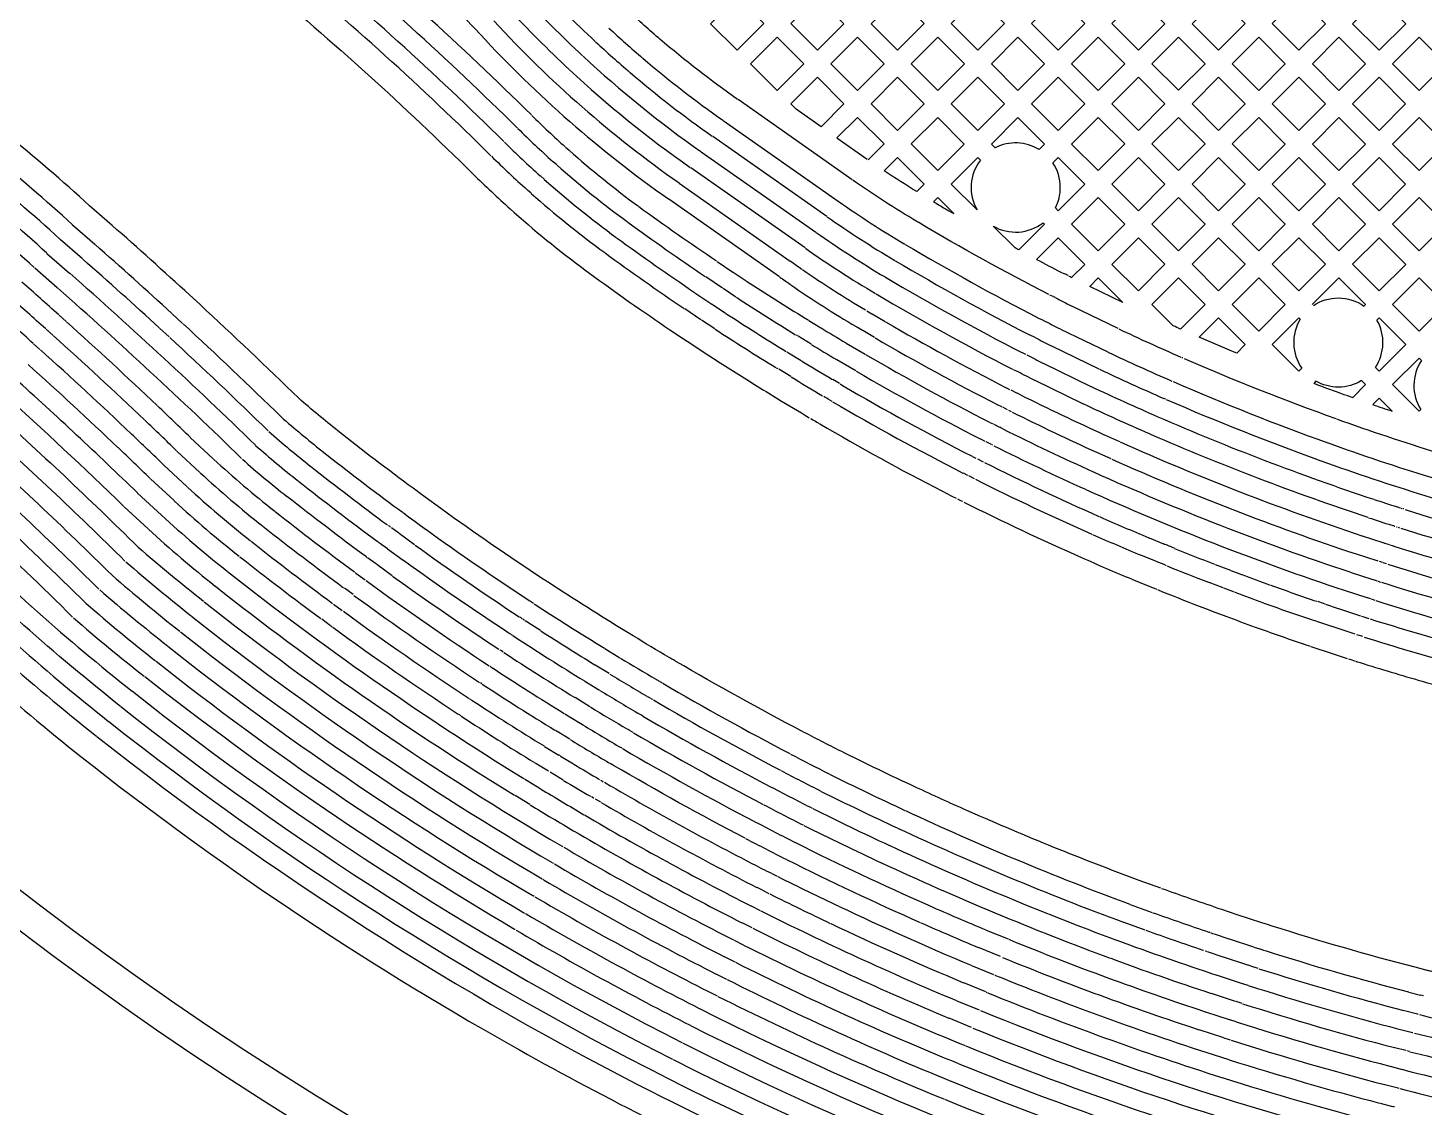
# Model space of a CAD drawing. Extents: x 1548 to 1929, y -174 to 95.
# Drawn here: x 1610.2 to 1615.77, y 40.32 to 44.62 of the extents above; entities that cross this region are included whole.
import ezdxf

# ---------------------------------------------------------------- set-up
doc = ezdxf.new("R2010")
doc.units = 0
doc.layers.add('gbr-dxf_layer0', color=7, linetype='Continuous')
doc.layers.add('gbr-outline-dxf_layer1', color=2, linetype='Continuous')

msp = doc.modelspace()

# ---------------------------------------------------------------- linework, layer by layer
at = {"layer": 'gbr-dxf_layer0'}
for p, q in [((1613.4886, 44.017), (1613.0334, 44.3365)), ((1612.9748, 44.2531), (1613.4317, 43.9326)), ((1613.3866, 43.8711), (1612.9333, 44.1891)), ((1613.4276, 44.184), (1613.5485, 44.0991)), ((1612.3459, 44.1475), (1612.3605, 44.1346)), ((1612.8871, 44.1283), (1613.3427, 43.8087)), ((1612.3111, 44.0765), (1612.2966, 44.0894)), ((1613.3003, 43.7454), (1612.8447, 44.065)), ((1612.2458, 44.0324), (1612.2604, 44.0195)), ((1612.7995, 44.0036), (1613.2414, 43.6934)), ((1613.9859, 43.897), (1613.8829, 44)), ((1612.2086, 43.9636), (1612.194, 43.9765)), ((1613.199, 43.6301), (1612.7571, 43.9403)), ((1610.3821, 43.8378), (1610.4707, 43.7601)), ((1610.4218, 43.7017), (1610.3331, 43.7794)), ((1610.2802, 43.724), (1610.3699, 43.6456)), ((1610.321, 43.5872), (1610.2313, 43.6656)), ((1612.9498, 43.692), (1613.0132, 43.6493)), ((1612.9719, 43.5852), (1612.9049, 43.6304)), ((1613.0143, 43.6486), (1613.0661, 43.6141)), ((1612.8619, 43.5672), (1612.9295, 43.5218)), ((1613.0252, 43.5498), (1612.9735, 43.5842)), ((1614.2886, 43.552), (1614.2755, 43.5578)), ((1614.5667, 43.5281), (1614.4343, 43.5923)), ((1612.8856, 43.4594), (1612.8217, 43.5024)), ((1612.9306, 43.521), (1612.9838, 43.4858)), ((1614.5481, 43.4242), (1614.3636, 43.5137)), ((1610.3289, 43.4776), (1610.3566, 43.4526)), ((1610.7793, 43.4831), (1610.8207, 43.445)), ((1612.9405, 43.4231), (1612.8872, 43.4583)), ((1613.3157, 43.4569), (1613.363, 43.4275)), ((1613.5464, 43.4953), (1613.5663, 43.4837)), ((1613.5679, 43.4828), (1613.619, 43.4526)), ((1610.3043, 43.3971), (1610.2766, 43.4222)), ((1610.767, 43.3909), (1610.7289, 43.4259)), ((1613.3241, 43.362), (1613.2731, 43.3937)), ((1613.5293, 43.4171), (1613.5094, 43.4287)), ((1613.5777, 43.3884), (1613.5305, 43.4164)), ((1614.2167, 43.3888), (1614.1972, 43.3977)), ((1614.3176, 43.4226), (1614.5062, 43.3311)), ((1610.227, 43.3638), (1610.2521, 43.3412)), ((1613.4648, 43.3664), (1613.5401, 43.3218)), ((1614.4715, 43.2632), (1614.283, 43.3547)), ((1613.5027, 43.2554), (1613.4273, 43.3001)), ((1614.1649, 43.3284), (1614.1792, 43.3221)), ((1614.2497, 43.2861), (1614.439, 43.1941)), ((1613.2431, 43.2328), (1613.1962, 43.2619)), ((1613.4398, 43.2039), (1613.4494, 43.1981)), ((1614.1035, 43.1877), (1614.1146, 43.1821)), ((1614.1196, 43.1798), (1614.1432, 43.1683)), ((1614.4071, 43.1249), (1614.2178, 43.2169)), ((1613.4085, 43.1338), (1613.399, 43.1395)), ((1614.1075, 43.101), (1614.0879, 43.1105)), ((1614.0369, 43.0504), (1614.0496, 43.0441)), ((1614.0527, 43.0428), (1614.0752, 43.0318)), ((1614.4933, 43.0009), (1614.5535, 42.9737)), ((1610.8513, 42.9906), (1610.9428, 42.9053)), ((1614.0181, 42.9747), (1614.0003, 42.9835)), ((1614.0431, 42.9626), (1614.0217, 42.9731)), ((1610.8896, 42.8507), (1610.7981, 42.936)), ((1613.9669, 42.915), (1613.9811, 42.9078)), ((1613.987, 42.9049), (1614.0101, 42.8937)), ((1614.5197, 42.9054), (1614.4634, 42.9308)), ((1610.7461, 42.8798), (1610.8393, 42.7934)), ((1613.9491, 42.8386), (1613.931, 42.8478)), ((1613.975, 42.8261), (1613.9523, 42.8371)), ((1610.7863, 42.7386), (1610.693, 42.8251)), ((1610.6411, 42.769), (1610.7359, 42.6814)), ((1610.683, 42.6266), (1610.5882, 42.7141)), ((1611.7003, 42.6898), (1611.7262, 42.6708)), ((1611.7275, 42.6699), (1611.7886, 42.6252)), ((1615.6601, 42.7135), (1615.6708, 42.7102)), ((1615.6746, 42.7088), (1615.6779, 42.7077)), ((1611.6824, 42.6084), (1611.6529, 42.63)), ((1611.7449, 42.5627), (1611.6838, 42.6075)), ((1615.6456, 42.6382), (1615.6391, 42.6402)), ((1611.6048, 42.5704), (1611.6362, 42.5475)), ((1614.6713, 42.5901), (1614.7281, 42.5668)), ((1615.6105, 42.5693), (1615.627, 42.564)), ((1615.6297, 42.563), (1615.6404, 42.5595)), ((1611.5925, 42.485), (1611.5575, 42.5106)), ((1611.6374, 42.5466), (1611.6991, 42.5018)), ((1614.6977, 42.4969), (1614.641, 42.5201)), ((1615.601, 42.4923), (1615.5886, 42.4963)), ((1611.6557, 42.4392), (1611.5939, 42.484)), ((1614.9345, 42.4843), (1614.9952, 42.4612)), ((1614.9964, 42.4607), (1615.0391, 42.4448)), ((1615.4722, 42.4539), (1615.5622, 42.4244)), ((1615.6173, 42.4869), (1615.6034, 42.4915)), ((1611.4996, 42.3641), (1611.4649, 42.3895)), ((1614.6021, 42.4261), (1614.6608, 42.402)), ((1614.9666, 42.3906), (1614.9098, 42.4122)), ((1615.0109, 42.374), (1614.9682, 42.3899)), ((1615.5635, 42.424), (1615.5801, 42.4187)), ((1615.5825, 42.4178), (1615.5935, 42.4143)), ((1615.5399, 42.3516), (1615.4499, 42.3811)), ((1615.554, 42.347), (1615.5416, 42.351)), ((1615.5716, 42.3413), (1615.5566, 42.3461)), ((1611.422, 42.3262), (1611.4566, 42.3008)), ((1612.2214, 42.3278), (1612.2251, 42.3252)), ((1612.2255, 42.325), (1612.2866, 42.2855)), ((1615.3732, 42.3261), (1615.4246, 42.3091)), ((1615.4259, 42.3086), (1615.5139, 42.2797)), ((1615.5171, 42.2787), (1615.523, 42.2767)), ((1615.5237, 42.2764), (1615.5331, 42.2734)), ((1611.41, 42.2404), (1611.3755, 42.2659)), ((1612.1832, 42.2616), (1612.1758, 42.2667)), ((1612.2466, 42.2206), (1612.1855, 42.2601)), ((1615.3991, 42.2373), (1615.3478, 42.2543)), ((1615.4926, 42.2065), (1615.4007, 42.2367)), ((1615.5343, 42.273), (1615.5462, 42.2692)), ((1612.1352, 42.202), (1612.1399, 42.1987)), ((1615.5081, 42.2014), (1615.4986, 42.2045)), ((1615.5228, 42.1967), (1615.5098, 42.2008)), ((1612.0977, 42.1352), (1612.0893, 42.1411)), ((1612.503, 42.1495), (1612.5629, 42.1127)), ((1612.5206, 42.0492), (1612.4644, 42.0837)), ((1612.0125, 42.0088), (1612.0074, 42.0122)), ((1612.4229, 42.0194), (1612.482, 41.9832)), ((1611.9638, 41.9494), (1611.9726, 41.9437)), ((1612.4435, 41.9174), (1612.3844, 41.9537)), ((1611.9297, 41.8807), (1611.9209, 41.8864)), ((1612.3429, 41.8894), (1612.4038, 41.8521)), ((1612.3627, 41.7879), (1612.3055, 41.823)), ((1612.2629, 41.7596), (1612.3198, 41.7248)), ((1612.3258, 41.721), (1612.378, 41.6893)), ((1612.2786, 41.6607), (1612.2255, 41.6932)), ((1612.1829, 41.6296), (1612.2451, 41.5915)), ((1612.3371, 41.625), (1612.2849, 41.6567)), ((1612.4858, 41.6253), (1612.4894, 41.623)), ((1612.4895, 41.623), (1612.4967, 41.6187)), ((1612.501, 41.6165), (1612.5266, 41.6015)), ((1612.2039, 41.5273), (1612.1454, 41.5631)), ((1612.4868, 41.5366), (1612.4649, 41.5493)), ((1612.2983, 41.2931), (1612.2954, 41.295)), ((1612.2551, 41.23), (1612.2596, 41.2273)), ((1613.1454, 41.2641), (1613.1661, 41.2536)), ((1613.1674, 41.2529), (1613.1894, 41.2419)), ((1612.2213, 41.1614), (1612.2169, 41.1641)), ((1613.1303, 41.1863), (1613.1097, 41.1968)), ((1613.1578, 41.1725), (1613.1319, 41.1855)), ((1613.0856, 41.1234), (1613.1214, 41.1055)), ((1614.5956, 41.13), (1614.6837, 41.098)), ((1613.0897, 41.0361), (1613.0501, 41.0559)), ((1614.6549, 41.0274), (1614.5711, 41.0578)), ((1614.0222, 41.0277), (1614.1091, 40.9919)), ((1614.9164, 41.0168), (1614.9279, 41.013)), ((1614.9304, 41.012), (1614.9886, 40.9925)), ((1613.0181, 40.9867), (1613.0543, 40.9686)), ((1614.0786, 40.9221), (1613.9917, 40.9578)), ((1614.9012, 40.9415), (1614.8938, 40.944)), ((1614.9659, 40.9198), (1614.9037, 40.9406)), ((1614.9899, 40.9921), (1615.087, 40.9604)), ((1615.0883, 40.96), (1615.1105, 40.9528)), ((1615.1117, 40.9524), (1615.131, 40.9463)), ((1613.0216, 40.8997), (1612.9815, 40.9198)), ((1613.9636, 40.8869), (1614.0512, 40.8507)), ((1615.0647, 40.8875), (1614.9676, 40.9193)), ((1615.0885, 40.8798), (1615.0663, 40.887)), ((1612.9471, 40.8519), (1612.9877, 40.8316)), ((1614.9422, 40.8474), (1615.0412, 40.8149)), ((1615.1055, 40.8745), (1615.0902, 40.8793)), ((1612.9512, 40.7647), (1612.9144, 40.783)), ((1614.0204, 40.781), (1613.933, 40.8171)), ((1615.0149, 40.7433), (1614.9199, 40.7745)), ((1615.0436, 40.814), (1615.0639, 40.8075)), ((1615.7054, 40.7805), (1615.7529, 40.7685)), ((1613.9048, 40.746), (1613.9946, 40.709)), ((1615.042, 40.7345), (1615.0176, 40.7424)), ((1613.9641, 40.6391), (1613.8744, 40.6761)), ((1614.8958, 40.7018), (1614.9939, 40.6698)), ((1614.9953, 40.6693), (1615.0162, 40.6625)), ((1615.7357, 40.6942), (1615.6881, 40.7063)), ((1614.9687, 40.5979), (1614.8707, 40.6299)), ((1614.9951, 40.5892), (1614.9702, 40.5974)), ((1615.6938, 40.5476), (1615.6504, 40.5585)), ((1615.6311, 40.4847), (1615.6791, 40.4724)), ((1615.6587, 40.399), (1615.6107, 40.4113)), ((1615.5915, 40.3376), (1615.6411, 40.3249))]:
    msp.add_line(p, q, dxfattribs=at)
at = {"layer": 'gbr-dxf_layer0', "linetype": 'Continuous'}
for points in [[(1666.3983, 42.2801), (1636.3529, 42.2801, 0.196007), (1634.4629, 41.5094, -0.196002), (1624.0481, 37.2636), (1618.5478, 37.2636, -0.196002), (1608.133, 41.5094, 0.196006), (1606.243, 42.2801), (1585.1264, 42.2801, -0.414217), (1584.3299, 43.0766), (1584.3299, 45.0951, -0.014221), (1584.3296, 45.105)], [(1610.9018, 44.992), (1610.964, 44.9422), (1611.0153, 44.9011), (1611.04, 44.8812), (1611.0667, 44.8594), (1611.0915, 44.8391), (1611.1243, 44.8122, -0.022388), (1611.9772, 44.0405, 0.012436), (1612.1256, 43.9011), (1612.1421, 43.8863, 0.023605), (1612.4431, 43.6438, 0.009181), (1612.7621, 43.4195), (1612.8157, 43.3837), (1612.8304, 43.3738), (1612.865, 43.3509), (1612.8861, 43.3369), (1612.9625, 43.2874, 0.004699), (1613.1314, 43.1817, 0.007408), (1613.1385, 43.1774)], [(1613.0319, 44.3376, -0.023338), (1612.722, 44.5776, -0.040395), (1612.7159, 44.583, -0.01028), (1612.5871, 44.6977)], [(1614.7179, 41.1939), (1614.631, 41.2254, -0.015118), (1613.9571, 41.4989, -0.018686), (1613.9451, 41.5042, -0.004627), (1613.7428, 41.596, -0.007127), (1613.4436, 41.74, -0.003315), (1613.2871, 41.8205, -0.012212), (1612.786, 42.0982, 0.008415), (1612.7733, 42.1055, 0.005685), (1612.7588, 42.1137, -0.003568), (1612.6158, 42.1995), (1612.5564, 42.2361, -0.005379), (1612.343, 42.3702), (1612.2828, 42.4093), (1612.2765, 42.4136, 0.013329), (1612.2566, 42.4263, -0.010534), (1611.8497, 42.7068), (1611.7875, 42.7522), (1611.7611, 42.7715, 0.023707), (1611.7387, 42.7878, -0.008029), (1611.4395, 43.0164, -0.013506), (1611.2831, 43.1467, 0.006801), (1610.8899, 43.5196), (1610.848, 43.5582, 0.00521), (1610.5394, 43.8355), (1610.4502, 43.9135, 0.035925), (1609.7603, 44.4619, 0.021764)], [(1613.8829, 44), (1613.9888, 44.1059), (1613.9992, 44.0955, 0.305979), (1613.9859, 43.897)], [(1614.2714, 43.5599, -0.015023), (1613.7532, 43.8464, -0.040932), (1613.7462, 43.8507, -0.018908), (1613.4901, 44.0159)], [(1614.3499, 43.6348, 0.002845), (1614.3624, 43.6281), (1614.4145, 43.6802), (1614.3085, 43.7862), (1614.2223, 43.7001)], [(1613.6998, 43.7596, 0.015216), (1614.2302, 43.4664), (1614.2458, 43.4593, -0.036939), (1614.2508, 43.457, 0.012085), (1614.3162, 43.4233)], [(1614.2223, 43.7001, 0.002814), (1614.3189, 43.6497), (1614.3318, 43.6439)], [(1613.0672, 43.6135, 0.006725), (1613.3009, 43.4656, -0.019138), (1613.3135, 43.4584)], [(1615.3257, 43.5163, -0.148945), (1615.4248, 43.5465, -0.154665), (1615.5272, 43.514), (1615.5336, 43.5204), (1615.4275, 43.6266), (1615.3214, 43.5205)], [(1610.8228, 43.443, -0.00679), (1611.2132, 43.0725, 0.013626), (1611.3752, 42.9373)], [(1613.2272, 43.3318, -0.05114), (1613.2339, 43.3281), (1613.2846, 43.2967)], [(1621.0976, 38.2798), (1618.6719, 38.2798, -0.196), (1608.9676, 42.2361, 0.195991), (1606.3674, 43.296, -0.055279), (1606.3062, 43.3029), (1606.2924, 43.3059), (1589.1632, 43.3059, 0.020599), (1589.1261, 43.3019)], [(1608.4431, 43.3288, -0.002685), (1608.4827, 43.3067), (1608.5055, 43.2935, -0.017462), (1608.7611, 43.1345), (1608.8048, 43.1053, -0.003792), (1608.8578, 43.0682, -0.008557), (1609.0301, 42.9412, -0.016523), (1609.3498, 42.679), (1609.376, 42.6536, 0.009073), (1609.7268, 42.3227, 0.011111), (1610.0201, 42.0504, 0.014312), (1610.4154, 41.7192, 0.038616), (1612.1296, 40.5683, 0.01124), (1612.66, 40.2843, 0.117695), (1618.6722, 38.8492), (1624.8776, 38.8492, 0.044099), (1625.5418, 38.9082, -0.014931), (1625.7488, 38.9389, 0.003874), (1625.9475, 38.964, 0.028686), (1627.4057, 39.246, 0.006326), (1627.7222, 39.3306, 0.085518), (1628.077, 39.435, 0.024988), (1629.3269, 39.8881)], [(1614.2164, 43.2176, -0.010854), (1614.1488, 43.2522), (1614.1314, 43.2599)], [(1606.2836, 43.1775, 0.051925), (1606.3675, 43.1686, -0.19599), (1608.8785, 42.145, 0.196001), (1618.672, 38.1523), (1621.104, 38.1523, 0.005398), (1622.0316, 38.1625), (1623.2391, 38.1625)], [(1613.1413, 43.1756, 0.00944), (1613.1456, 43.1731), (1613.1914, 43.1449, 0.003474), (1613.3173, 43.0692)], [(1615.4531, 43.1599, 0.000888), (1615.4822, 43.1495), (1615.5334, 43.2008), (1615.5173, 43.2169, -0.137759), (1615.4248, 43.1909, -0.131974), (1615.3357, 43.2148), (1615.327, 43.2061)], [(1610.0492, 43.1133, -0.011566), (1610.6431, 42.5536, 0.010303), (1610.904, 42.3376)], [(1614.0842, 43.1122, -0.021808), (1614.0813, 43.1135), (1614.0703, 43.1191)], [(1615.5439, 42.6711, -0.022499), (1614.6779, 43.0022, -0.037224), (1614.6727, 43.0045, -0.007252), (1614.409, 43.124)], [(1613.3222, 43.0664), (1613.3262, 43.0641, -0.003611), (1613.3468, 43.0519), (1613.3567, 43.0458)], [(1609.6744, 43.0379, -0.015019), (1610.4366, 42.3282, 0.010506), (1610.7126, 42.1001)], [(1609.9471, 43, -0.011642), (1610.5395, 42.4412, 0.010464), (1610.8094, 42.218)], [(1613.359, 43.0446, 0.013064), (1613.8454, 42.7771), (1613.8848, 42.757), (1613.9028, 42.7479)], [(1611.3765, 42.9363, 0.008082), (1611.6804, 42.7043, -0.031473), (1611.6998, 42.6902)], [(1611.282, 42.8164, 0.008241), (1611.596, 42.5769, -0.057124), (1611.6031, 42.572)], [(1611.5549, 42.5127, -0.019154), (1611.5526, 42.5143, -0.008252), (1611.2361, 42.7556)], [(1613.9333, 42.7327, 0.012277), (1614.4019, 42.5119, 0.005133), (1614.6006, 42.4266)], [(1615.6929, 42.7029, -0.004726), (1615.6957, 42.7019, 0.012306), (1616.1645, 42.5667)], [(1609.8689, 42.6581, -0.115895), (1609.8836, 42.6327, 0.028349), (1610.6191, 41.9797)], [(1611.7897, 42.6244, 0.010577), (1612.2019, 42.3404, -0.01477), (1612.2188, 42.3297)], [(1610.5731, 41.919, -0.028691), (1609.8225, 42.5859, -0.131418), (1609.8119, 42.6025)], [(1615.5199, 42.5987), (1615.6023, 42.5717, -0.009348), (1615.6089, 42.5698)], [(1615.6422, 42.559, -0.027406), (1615.646, 42.5576, 0.012458), (1616.1279, 42.4188)], [(1611.7003, 42.501, 0.010665), (1612.1213, 42.211, -0.017465), (1612.1324, 42.204)], [(1615.5832, 42.498, -0.022384), (1615.5801, 42.4988), (1615.4977, 42.5258)], [(1614.7042, 42.3842, 0.004255), (1614.8706, 42.3181), (1614.8957, 42.3085), (1614.9323, 42.2945), (1614.9656, 42.2821), (1614.9767, 42.278, 0.002969), (1615.0936, 42.2351, 0.00482), (1615.2851, 42.168)], [(1615.2866, 42.1675), (1615.2958, 42.1645, -0.003974), (1615.3133, 42.1584)], [(1612.0446, 42.079, -0.030656), (1612.0484, 42.0765), (1612.0565, 42.0711)], [(1615.4959, 42.0984), (1615.4967, 42.0979, 0.006119), (1615.7436, 42.0235, 0.003157), (1615.8711, 41.9877, 0.003339), (1616.0064, 41.9514), (1616.0471, 41.9407, -0.003447), (1616.0651, 41.9364), (1616.0771, 41.9333)], [(1612.1455, 41.0291, -0.017785), (1612.1433, 41.0304, -0.034407), (1610.6699, 42.0369)], [(1612.4051, 41.8513, 0.003705), (1612.5589, 41.7592, -0.009654), (1612.5702, 41.7529)], [(1612.5734, 41.7508, -0.020703), (1612.576, 41.7492, 0.012306), (1613.0988, 41.4602)], [(1613.0621, 41.3933, -0.01227), (1612.5377, 41.6834, -0.059855), (1612.5299, 41.6881)], [(1612.4585, 41.5527, -0.015673), (1612.4566, 41.5539), (1612.4494, 41.5581)], [(1613.2619, 41.3761, 0.012087), (1613.7895, 41.1277, -0.041564), (1613.7952, 41.1251, 0.005099), (1614.0209, 41.0282)], [(1617.7583, 40.5378, 0.008311), (1617.7489, 40.5384), (1617.7159, 40.5409, -0.004687), (1617.4987, 40.561, -0.010672), (1616.9549, 40.6295), (1616.9148, 40.6356), (1616.8015, 40.6534, -0.011223), (1616.2871, 40.7492), (1616.2767, 40.7512), (1616.1962, 40.7685), (1616.1494, 40.7784, -0.002983), (1615.947, 40.8254, -0.003419), (1615.7928, 40.8632, 0.012762), (1615.7786, 40.867), (1615.7309, 40.8792, -0.012709), (1615.1616, 41.0433), (1615.1428, 41.0494), (1615.1197, 41.0568), (1615.0219, 41.0888), (1614.9602, 41.1093), (1614.9506, 41.1127, 0.007434), (1614.9427, 41.1154, -0.005016), (1614.7222, 41.1922)], [(1612.187, 41.0932, -0.017659), (1612.1892, 41.0918, 0.015223), (1612.8786, 40.7156)], [(1614.888, 40.946, -0.01308), (1614.8863, 40.9465, -0.005079), (1614.6597, 41.0255)], [(1614.1124, 40.9906, -0.00432), (1614.1172, 40.9883, 0.017168), (1614.8944, 40.7023)], [(1614.0565, 40.8484, -0.022682), (1614.0596, 40.8471, 0.020231), (1614.989, 40.5112)], [(1615.6675, 40.6327), (1615.7156, 40.6207, -0.044756), (1615.7221, 40.6187)]]:
    msp.add_lwpolyline(points, format="xyb", dxfattribs=at)
for points in [[(1612.9238, 44.6393), (1613.0298, 44.7453), (1613.1357, 44.6394), (1613.0297, 44.5334)], [(1613.2435, 44.6394), (1613.3494, 44.7454), (1613.4554, 44.6393), (1613.3495, 44.5334)], [(1613.5632, 44.6393), (1613.6692, 44.7454), (1613.7752, 44.6394), (1613.6692, 44.5333)], [(1613.883, 44.6394), (1613.9889, 44.7453), (1614.0948, 44.6394), (1613.9888, 44.5335)], [(1614.2025, 44.6394), (1614.3086, 44.7455), (1614.4146, 44.6394), (1614.3086, 44.5334)], [(1614.5224, 44.6394), (1614.6283, 44.7454), (1614.7343, 44.6393), (1614.6284, 44.5334)], [(1614.842, 44.6393), (1614.948, 44.7453), (1615.0538, 44.6394), (1614.9479, 44.5335)], [(1615.1616, 44.6394), (1615.2675, 44.7453), (1615.3735, 44.6393), (1615.2676, 44.5334)], [(1615.4813, 44.6393), (1615.5873, 44.7453), (1615.6933, 44.6393), (1615.5873, 44.5333)], [(1613.0835, 44.4795), (1613.1896, 44.5856), (1613.2956, 44.4795), (1613.1896, 44.3735)], [(1613.4034, 44.4795), (1613.5093, 44.5855), (1613.6153, 44.4794), (1613.5094, 44.3735)], [(1613.723, 44.4794), (1613.8291, 44.5855), (1613.935, 44.4796), (1613.8289, 44.3736)], [(1614.0427, 44.4796), (1614.1487, 44.5855), (1614.2547, 44.4795), (1614.1487, 44.3736)], [(1614.3624, 44.4795), (1614.4685, 44.5856), (1614.5745, 44.4796), (1614.4685, 44.3735)], [(1614.6823, 44.4796), (1614.7882, 44.5855), (1614.894, 44.4796), (1614.7881, 44.3737)], [(1615.0018, 44.4796), (1615.1077, 44.5855), (1615.2137, 44.4795), (1615.1078, 44.3736)], [(1615.3215, 44.4795), (1615.4274, 44.5854), (1615.5334, 44.4794), (1615.4275, 44.3735)], [(1615.6412, 44.4794), (1615.7472, 44.5854), (1615.8531, 44.4795), (1615.7471, 44.3735)], [(1613.2434, 44.3196), (1613.3495, 44.4257), (1613.4555, 44.3197), (1613.3643, 44.2284), (1613.2649, 44.2982)], [(1613.5633, 44.3197), (1613.6692, 44.4256), (1613.775, 44.3197), (1613.6691, 44.2138)], [(1613.8828, 44.3197), (1613.9888, 44.4257), (1614.0949, 44.3197), (1613.9888, 44.2137)], [(1614.2026, 44.3197), (1614.3086, 44.4256), (1614.4146, 44.3196), (1614.3086, 44.2137)], [(1614.5223, 44.3196), (1614.6284, 44.4257), (1614.7343, 44.3198), (1614.6282, 44.2137)], [(1614.842, 44.3198), (1614.9479, 44.4257), (1615.0539, 44.3197), (1614.948, 44.2138)], [(1615.1617, 44.3197), (1615.2676, 44.4256), (1615.3736, 44.3196), (1615.2677, 44.2137)], [(1615.4814, 44.3196), (1615.5873, 44.4255), (1615.6932, 44.3196), (1615.5873, 44.2137)], [(1613.723, 44.1599), (1613.8289, 44.2658), (1613.9349, 44.1598), (1613.829, 44.0539)], [(1614.3625, 44.1598), (1614.4685, 44.2658), (1614.5743, 44.1599), (1614.4684, 44.0539)], [(1614.6821, 44.1599), (1614.7881, 44.2659), (1614.8941, 44.1599), (1614.7881, 44.0539)], [(1615.0019, 44.1599), (1615.1078, 44.2658), (1615.2138, 44.1598), (1615.1079, 44.0539)], [(1615.3216, 44.1598), (1615.4275, 44.2657), (1615.5334, 44.1598), (1615.4275, 44.0539)], [(1615.6411, 44.1598), (1615.7471, 44.2658), (1615.853, 44.1599), (1615.747, 44.0539)], [(1614.5223, 44), (1614.6282, 44.106), (1614.7342, 44), (1614.6283, 43.894)], [(1614.842, 44), (1614.948, 44.106), (1615.054, 44), (1614.948, 43.894)], [(1615.1618, 44), (1615.2677, 44.1059), (1615.3736, 44), (1615.2677, 43.8941)], [(1615.4814, 44), (1615.5873, 44.1059), (1615.6932, 44), (1615.5872, 43.8941)], [(1614.3624, 43.8401), (1614.4684, 43.9462), (1614.5744, 43.8402), (1614.4684, 43.7341)], [(1614.6822, 43.8402), (1614.7881, 43.9461), (1614.8941, 43.8401), (1614.7882, 43.7341)], [(1615.0019, 43.8401), (1615.1079, 43.9461), (1615.2138, 43.8402), (1615.1078, 43.7342)], [(1615.3216, 43.8402), (1615.4275, 43.9461), (1615.5334, 43.8403), (1615.4275, 43.7343)], [(1615.6411, 43.8403), (1615.747, 43.9462), (1615.8532, 43.84), (1615.7473, 43.7341)], [(1614.5223, 43.6802), (1614.6283, 43.7863), (1614.7343, 43.6803), (1614.6283, 43.5742)], [(1614.8421, 43.6803), (1614.948, 43.7862), (1615.0539, 43.6803), (1614.948, 43.5744)], [(1615.1616, 43.6803), (1615.2677, 43.7864), (1615.3736, 43.6805), (1615.2675, 43.5744)], [(1615.4813, 43.6805), (1615.5872, 43.7864), (1615.6934, 43.6802), (1615.5875, 43.5743)], [(1615.0018, 43.5205), (1615.1078, 43.6264), (1615.2137, 43.5205), (1615.1077, 43.4146)], [(1615.6414, 43.5204), (1615.7473, 43.6264), (1615.8532, 43.5205), (1615.7472, 43.4146)]]:
    msp.add_lwpolyline(points, close=True, dxfattribs=at)
for points in [[(1613.552, 44.0966), (1613.6153, 44.1599), (1613.5094, 44.2658), (1613.4276, 44.184)], [(1613.8124, 43.9294), (1613.829, 43.9461), (1613.8927, 43.8824)], [(1614.4343, 43.5923), (1614.4684, 43.6264), (1614.5667, 43.5281)], [(1615.562, 43.1215), (1615.5873, 43.1469), (1615.6388, 43.0954)], [(1613.9076, 42.7454), (1613.9198, 42.7395), (1613.9275, 42.736)], [(1611.5086, 42.4521), (1611.511, 42.4501), (1611.5481, 42.4231)], [(1615.3153, 42.1576), (1615.3438, 42.1482), (1615.3689, 42.1401), (1615.4598, 42.1101)], [(1615.4657, 42.1081), (1615.4786, 42.1038), (1615.4924, 42.0994)]]:
    msp.add_lwpolyline(points, dxfattribs=at)
for points in [[(1614.0427, 44.1598), (1614.1487, 44.2658), (1614.2548, 44.1598), (1614.2328, 44.1378, 0.262865), (1614.058, 44.1444)], [(1613.616, 44.0529), (1613.6691, 44.106), (1613.7752, 44), (1613.7452, 43.97, -0.009778)], [(1614.2876, 44.0849), (1614.3086, 44.1059), (1614.4145, 44), (1614.3085, 43.894), (1614.2976, 43.9049, 0.119671), (1614.3174, 43.9864, 0.14783)], [(1614.0502, 43.8328, 0.305972), (1614.2487, 43.846), (1614.2546, 43.8401), (1614.152, 43.7376, -0.000574), (1614.1375, 43.7454)], [(1614.6821, 43.5203), (1614.7882, 43.6264), (1614.8941, 43.5205), (1614.7961, 43.4225, -0.00091), (1614.7671, 43.4354)], [(1614.8712, 43.3898), (1614.948, 43.4666), (1615.0538, 43.3607), (1615.02, 43.3269, -0.004107)], [(1615.1616, 43.3607), (1615.2675, 43.4667), (1615.273, 43.4612, 0.298747), (1615.2794, 43.2663), (1615.2677, 43.2546)], [(1615.5724, 43.2696, 0.286502), (1615.5787, 43.4578), (1615.5875, 43.4666), (1615.6934, 43.3607), (1615.5873, 43.2546)], [(1615.6412, 43.2008), (1615.7472, 43.3068), (1615.7569, 43.2972, 0.300531), (1615.7536, 43.1012), (1615.7472, 43.0947)]]:
    msp.add_lwpolyline(points, format="xyb", close=True, dxfattribs=at)
at = {"layer": 'gbr-dxf_layer0'}
for centre, radius, start, end in [((1602.9403, 34.9034), 13.1822, 45.3149, 50.44411), ((1608.992, 41.8147), 4.1018, 42.7377, 53.3947), ((1602.9403, 34.9034), 13.106, 45.3273, 50.43691), ((1602.9383, 34.9052), 13.0295, 45.31636, 50.42624), ((1602.9383, 34.9052), 12.9533, 45.30365, 50.43357), ((1615.447, 47.7758), 4.3798, 222.7086, 227.0848), ((1615.4469, 47.7759), 4.456, 222.7107, 227.1105), ((1615.4469, 47.7759), 4.5322, 222.7312, 227.0742), ((1615.4472, 47.7755), 4.6084, 222.7039, 234.9133), ((1615.4466, 47.7761), 4.3036, 227.1348, 229.5278), ((1615.4472, 47.7755), 4.6846, 222.7242, 234.9327), ((1615.4466, 47.7761), 4.3798, 227.1135, 229.5065), ((1615.4474, 47.7753), 4.4559, 227.1359, 234.909), ((1615.4479, 47.7751), 4.3036, 229.5276, 234.8871), ((1615.4474, 47.7752), 4.5321, 227.0993, 234.9293), ((1615.4478, 47.7751), 4.3798, 229.5062, 234.9242), ((1606.2941, 39.3927), 6.0391, 47.4025, 55.60869), ((1606.294, 39.3927), 5.9629, 47.387, 55.63558), ((1606.2934, 39.3931), 5.8865, 47.3756, 55.62811), ((1614.8612, 46.9515), 3.8431, 225.2669, 228.1109), ((1614.8612, 46.9516), 3.7669, 225.3103, 228.0866), ((1606.2934, 39.3931), 5.8103, 47.35971, 55.61229), ((1614.8597, 46.9529), 3.9194, 225.2952, 228.1493), ((1614.8597, 46.9529), 3.9956, 225.3369, 228.1269), ((1614.8619, 46.9511), 3.7669, 228.4154, 233.7975), ((1614.8619, 46.9511), 3.8431, 228.4398, 233.8217), ((1614.8614, 46.9514), 3.9193, 228.446, 233.8325), ((1614.8614, 46.9514), 3.9955, 228.4223, 233.8088), ((1618.7044, 52.2312), 10.2971, 233.9064, 236.00821), ((1615.8048, 47.3174), 4.1339, 234.9872, 239.3669), ((1618.7805, 52.3268), 9.7569, 239.38993, 239.93691), ((1618.7044, 52.2312), 10.3733, 233.91557, 235.99266), ((1615.8048, 47.3174), 4.2101, 234.9657, 239.3445), ((1618.7091, 52.2278), 10.4497, 233.88305, 235.95977), ((1615.8082, 47.3153), 4.2865, 234.9117, 239.2914), ((1597.3753, 28.8674), 19.8315, 47.4811, 48.66926), ((1618.7091, 52.2278), 10.5259, 233.87392, 235.97481), ((1615.8082, 47.3153), 4.3627, 234.9324, 239.3124), ((1597.3753, 28.8674), 19.7553, 47.47648, 48.66469), ((1616.0863, 47.7263), 4.9353, 234.8198, 235.4546), ((1618.781, 52.3264), 10.0365, 239.31789, 242.80507), ((1598.2761, 29.9694), 18.1037, 48.26481, 48.88921), ((1597.3695, 28.8725), 19.6789, 45.71195, 48.64689), ((1616.0864, 47.7263), 5.0115, 234.837, 235.4208), ((1615.8101, 47.314), 4.4392, 235.4099, 239.2616), ((1618.7797, 52.327), 10.1129, 239.32563, 242.84586), ((1614.2335, 43.423), 0.2417, 61.7183, 65.5553), ((1598.276, 29.9694), 18.0275, 48.26984, 48.89421), ((1597.3695, 28.8725), 19.6027, 45.72019, 48.64209), ((1615.8101, 47.314), 4.5154, 235.3737, 239.2822), ((1618.7797, 52.327), 10.1891, 239.33492, 242.83023), ((1618.6871, 52.2418), 10.3733, 236.93114, 238.47149), ((1614.2335, 43.423), 0.1401, 62.3873, 66.0642), ((1614.9846, 44.7961), 1.425, 241.2659, 244.0322), ((1598.2622, 29.9814), 17.9512, 48.20709, 48.83722), ((1598.2498, 29.9925), 18.1038, 46.46938, 48.02518), ((1618.6921, 52.2386), 10.4497, 236.89661, 238.45748), ((1618.724, 52.2193), 10.1449, 239.80141, 242.89746), ((1598.25, 29.9924), 18.0276, 46.46082, 48.03081), ((1597.3679, 28.8739), 19.7554, 45.71692, 47.28499), ((1618.692, 52.2386), 10.5259, 236.88762, 238.44833), ((1613.2123, 43.2968), 0.1145, 59.1843, 61.9018), ((1618.7153, 52.2244), 10.2972, 238.68905, 239.33383), ((1613.6061, 43.5932), 0.1909, 237.6326, 238.8818), ((1618.724, 52.2193), 10.2211, 239.7852, 242.90603), ((1614.9827, 44.7972), 1.6032, 241.4613, 244.0649), ((1618.6653, 52.167), 9.6639, 244.79748, 246.41081), ((1598.2491, 29.9933), 17.9511, 46.45654, 48.02784), ((1618.7155, 52.2243), 10.3734, 238.69697, 239.34185), ((1618.6673, 52.166), 9.7658, 244.78725, 246.4273), ((1598.249, 29.9934), 17.8749, 46.46121, 48.0183), ((1618.7262, 52.2178), 10.4498, 238.62539, 239.42138), ((1618.7221, 52.2206), 10.2976, 239.79429, 242.92318), ((1614.983, 44.7969), 1.6793, 241.5652, 244.0542), ((1614.6911, 43.0383), 0.2925, 66.8863, 67.9434), ((1618.7894, 52.4553), 9.9776, 246.50146, 250.23501), ((1598.2465, 29.9954), 17.7986, 45.86477, 48.01923), ((1613.2878, 43.4289), 0.1907, 237.4016, 239.9697), ((1618.7265, 52.2177), 10.526, 238.61509, 239.4121), ((1612.4741, 41.5879), 1.8826, 59.193, 60.1619), ((1618.7221, 52.2206), 10.3738, 239.80304, 242.90753), ((1618.6673, 52.166), 9.842, 244.77795, 246.41837), ((1598.2465, 29.9954), 17.7224, 45.87017, 48.01023), ((1618.7203, 52.2215), 10.4502, 239.71457, 242.93581), ((1613.994, 42.8591), 0.3432, 61.4207, 63.8135), ((1618.6676, 52.166), 9.9185, 244.77134, 246.45649), ((1618.7885, 52.4556), 10.0795, 246.48825, 250.25058), ((1618.7894, 52.4553), 9.876, 249.47705, 250.24561), ((1598.243, 29.9989), 18.1039, 45.86074, 46.43047), ((1612.4741, 41.588), 1.8064, 59.2421, 60.0726), ((1618.7203, 52.2215), 10.5264, 239.7059, 242.92712), ((1618.6579, 52.1704), 10.0709, 243.46254, 245.56518), ((1614.6916, 43.038), 0.1144, 66.6061, 68.8746), ((1618.7886, 52.4556), 10.1557, 246.50329, 250.24151), ((1618.6843, 52.1662), 9.5684, 250.95483, 251.44085), ((1598.2458, 29.9961), 17.5698, 45.36188, 48.01255), ((1598.243, 29.9989), 18.0277, 45.86611, 46.42166), ((1613.994, 42.8591), 0.267, 61.1383, 63.7156), ((1618.6579, 52.1703), 10.1471, 243.47138, 245.57394), ((1618.7889, 52.4555), 10.2323, 246.48563, 251.64294), ((1618.6843, 52.1662), 9.67, 250.25288, 255.30418), ((1598.244, 29.9979), 17.9512, 45.85993, 46.42912), ((1613.7755, 45.9796), 3.9513, 228.6267, 231.7506), ((1613.9921, 42.8602), 0.1906, 59.6047, 63.6179), ((1618.6578, 52.1705), 10.2237, 243.45449, 245.682), ((1598.2442, 29.9974), 17.2646, 45.32634, 48.7703), ((1598.2428, 29.9988), 17.4173, 45.33173, 47.99948), ((1598.2435, 29.9984), 17.8751, 45.86292, 46.43241), ((1613.7743, 45.9803), 4.0276, 228.6087, 231.7487), ((1613.992, 42.8602), 0.1144, 60.8115, 62.9109), ((1618.6578, 52.1704), 10.2999, 243.4383, 245.69041), ((1618.7881, 52.4557), 10.3847, 245.94962, 251.64944), ((1618.6846, 52.166), 9.7719, 250.25961, 255.31975), ((1613.776, 45.9791), 4.1804, 227.3507, 231.7416), ((1613.7743, 45.9803), 4.1038, 228.5681, 231.7707), ((1618.6648, 52.167), 10.3762, 243.37534, 246.16327), ((1618.7881, 52.4557), 10.4609, 245.93405, 251.65754), ((1618.6845, 52.166), 9.8481, 250.25063, 255.3108), ((1613.7761, 45.9791), 4.2566, 227.3282, 231.7194), ((1618.7124, 52.2257), 11.9129, 231.7095, 233.56142), ((1618.7868, 52.4563), 10.5372, 245.69141, 251.65811), ((1613.7761, 45.9787), 4.3326, 227.3452, 231.6996), ((1618.6648, 52.167), 10.4524, 243.36494, 246.17826), ((1618.7867, 52.4563), 10.6134, 245.7001, 251.66679), ((1613.7761, 45.9787), 4.4088, 227.3235, 231.7366), ((1618.1665, 50.5791), 8.2553, 251.65235, 252.31736), ((1613.7763, 45.9785), 4.485, 227.3399, 231.732), ((1618.7033, 52.2323), 12.1416, 231.76343, 233.63951), ((1618.6682, 52.1655), 10.3761, 246.15792, 247.3367), ((1618.1668, 50.579), 8.3315, 251.66082, 252.32571), ((1615.6725, 42.6697), 0.0381, 70.211, 76.1831), ((1613.7763, 45.9785), 4.5612, 227.3193, 231.7115), ((1618.7033, 52.2323), 12.2178, 231.75585, 233.65297), ((1611.5785, 42.543), 0.1146, 51.7603, 57.3405), ((1615.7129, 42.8162), 0.1902, 249.4338, 250.554), ((1615.6679, 42.6709), 0.0381, 252.3434, 257.3502), ((1615.6788, 42.6674), 0.0381, 246.1544, 254.0611), ((1618.6772, 52.1594), 9.9925, 252.51052, 255.33071), ((1618.7089, 52.2282), 12.2942, 231.72309, 233.62859), ((1618.7102, 52.2273), 11.9129, 234.22866, 236.65136), ((1618.668, 52.1656), 10.4523, 246.17394, 247.3289), ((1614.0942, 40.9565), 1.7305, 66.9434, 68.4785), ((1616.0037, 48.7895), 8.8339, 225.10414, 231.67713), ((1618.7089, 52.2282), 12.3704, 231.73623, 233.62121), ((1618.6798, 52.1581), 10.3735, 247.87492, 248.82126), ((1616.0037, 48.7896), 8.9101, 225.09376, 231.66657), ((1616.0164, 48.7792), 8.3, 229.2091, 231.54291), ((1618.7093, 52.2279), 12.4468, 231.72823, 238.36312), ((1614.0942, 40.9565), 1.6543, 66.9967, 68.5311), ((1618.6797, 52.1581), 10.4497, 247.8668, 248.8368), ((1618.6779, 52.1591), 10.3735, 249.47368, 250.14143), ((1618.6736, 52.1607), 10.1452, 252.49381, 255.33989), ((1618.7093, 52.2279), 12.523, 231.72056, 238.37581), ((1618.7102, 52.2272), 12.1418, 233.87256, 236.68803), ((1618.7113, 52.2267), 12.0655, 234.22116, 236.66443), ((1614.0963, 40.9557), 1.5523, 67.0283, 68.6178), ((1618.6743, 52.1603), 10.3735, 250.17095, 251.24792), ((1618.6728, 52.1609), 10.2214, 252.48319, 255.35365), ((1616.0116, 48.783), 8.4524, 229.21609, 231.58712), ((1618.709, 52.2279), 12.5992, 231.73344, 239.5846), ((1618.7103, 52.2271), 12.218, 233.85146, 236.70684), ((1618.6778, 52.1591), 10.4497, 249.46581, 250.13328), ((1618.674, 52.1604), 10.4497, 250.1639, 251.26423), ((1614.912, 41.0182), 1.3869, 70.6108, 71.8538), ((1618.6728, 52.1609), 10.2976, 252.49187, 255.36233), ((1618.709, 52.2279), 12.6754, 231.72038, 239.59161), ((1618.7094, 52.2277), 12.2941, 233.87281, 236.71253), ((1612.0267, 42.0454), 0.2669, 56.5139, 59.0009), ((1618.697, 52.2359), 11.8365, 237.2169, 238.43839), ((1616.0069, 48.7868), 8.605, 229.21088, 231.64843), ((1611.5255, 42.3921), 0.1906, 233.1196, 235.238), ((1618.7094, 52.2277), 12.3703, 233.88592, 236.70492), ((1618.697, 52.2359), 11.9127, 237.22457, 238.44615), ((1614.912, 41.0182), 1.3107, 70.6782, 71.8641), ((1618.6695, 52.1617), 10.3738, 252.51048, 254.62095), ((1618.7096, 52.2275), 12.7517, 231.72942, 239.5809), ((1618.6972, 52.2357), 11.9892, 236.8453, 238.43591), ((1618.6694, 52.1617), 10.45, 252.50227, 254.61263), ((1618.7096, 52.2275), 12.8279, 231.71668, 239.58817), ((1612.026, 42.0459), 0.1143, 57.2799, 59.488), ((1618.6971, 52.2358), 12.0654, 236.85369, 238.44451), ((1618.7334, 52.2134), 11.8365, 238.5926, 239.39909), ((1618.7111, 52.2267), 12.9043, 231.70936, 239.61136), ((1618.7044, 52.231), 12.1416, 236.807, 238.3897), ((1618.7045, 52.2309), 12.2178, 236.79878, 238.40221), ((1618.7335, 52.2134), 11.9127, 238.57847, 239.4064), ((1612.4015, 41.4541), 0.6482, 60.4078, 61.7863), ((1612.5542, 41.7182), 0.3433, 58.671, 60.5442), ((1618.7188, 52.2226), 11.8365, 239.62404, 242.42753), ((1618.7121, 52.2263), 13.057, 231.70446, 243.12444), ((1618.7029, 52.232), 12.2942, 236.81641, 238.3976), ((1618.7215, 52.2206), 11.989, 238.64556, 239.48353), ((1612.4016, 41.4541), 0.572, 60.2688, 61.6403), ((1612.5542, 41.7182), 0.2671, 58.3925, 60.235), ((1618.7188, 52.2226), 11.9127, 239.63178, 242.41401), ((1618.7121, 52.2262), 13.1332, 231.7116, 243.11212), ((1618.7218, 52.2205), 12.0652, 238.65212, 239.46892), ((1612.3932, 41.4586), 0.4958, 59.3385, 60.7858), ((1612.5546, 41.7179), 0.1905, 58.5499, 61.231), ((1618.7129, 52.2254), 13.2093, 231.70633, 243.11931), ((1618.7028, 52.232), 12.3704, 236.80924, 238.41085), ((1618.715, 52.2245), 11.9889, 239.63542, 242.4398), ((1618.7128, 52.2254), 13.2855, 231.69945, 243.1123), ((1618.718, 52.2228), 12.218, 238.66452, 239.51063), ((1612.3933, 41.4586), 0.4196, 59.1513, 61.1309), ((1612.5546, 41.7179), 0.1143, 57.9993, 60.5138), ((1618.7151, 52.2244), 12.0651, 239.64295, 242.44693), ((1612.2209, 41.5618), 0.1907, 56.6813, 58.2814), ((1619.4698, 53.6271), 13.4292, 242.37293, 243.11155), ((1618.7081, 52.2285), 12.2941, 239.01695, 239.57414), ((1612.3972, 41.4565), 0.267, 60.2991, 62.1769), ((1619.4697, 53.6272), 13.5054, 242.36155, 243.11889), ((1618.7083, 52.2284), 12.3703, 239.00785, 239.58567), ((1618.6521, 52.1736), 11.7632, 243.46865, 245.09538), ((1618.1914, 51.3519), 11.4291, 238.65665, 239.6685), ((1618.7188, 52.2223), 12.2941, 239.76412, 243.03539), ((1619.4683, 53.628), 13.5817, 242.36909, 243.12751), ((1618.6521, 52.1736), 11.8394, 243.47621, 245.10289), ((1618.1914, 51.3519), 11.5053, 238.64898, 239.66074), ((1618.7187, 52.2223), 12.3703, 239.75686, 243.02802), ((1619.468, 53.6282), 13.6579, 242.3774, 243.1172), ((1618.6576, 52.1708), 11.9157, 243.44979, 245.06567), ((1618.8162, 52.5069), 12.1346, 245.06267, 249.63998), ((1618.7164, 52.2236), 12.4467, 239.61677, 243.09657), ((1619.4666, 53.6289), 13.7342, 242.38402, 243.13676), ((1618.6576, 52.1708), 11.9919, 243.4363, 245.07317), ((1618.7164, 52.2236), 12.5229, 239.60921, 243.08912), ((1619.4664, 53.629), 13.8104, 242.37851, 243.13112), ((1618.8163, 52.5068), 12.2108, 245.06994, 249.64685), ((1612.3148, 41.3278), 0.0381, 56.2927, 63.1492), ((1618.7123, 52.226), 12.5993, 239.61334, 243.12008), ((1618.8142, 52.5076), 12.287, 245.0731, 249.65093), ((1618.7123, 52.226), 12.6755, 239.6183, 243.10734), ((1618.6643, 52.1675), 12.1443, 243.39905, 246.17945), ((1618.8142, 52.5076), 12.3632, 245.08012, 249.65777), ((1618.7126, 52.2256), 12.7517, 239.60313, 243.11244), ((1618.6684, 52.1658), 12.2208, 243.37686, 244.64476), ((1618.6685, 52.1658), 12.297, 243.38917, 244.63676), ((1618.7126, 52.2257), 12.8278, 239.6105, 243.11983), ((1618.6681, 52.166), 12.2209, 244.6538, 247.35208), ((1618.6714, 52.1643), 12.3732, 243.36239, 247.33555), ((1618.6681, 52.166), 12.2971, 244.64637, 247.34482), ((1618.6706, 52.1647), 12.1444, 246.15727, 247.33127), ((1618.6684, 52.1626), 11.7604, 250.20939, 251.35836), ((1618.7127, 52.2257), 12.9804, 239.6258, 243.11407), ((1618.6714, 52.1643), 12.4494, 243.37489, 247.32793), ((1614.8513, 40.8376), 0.1906, 70.182, 71.9778), ((1618.6727, 52.1637), 12.5258, 243.35706, 247.79458), ((1618.6714, 52.1617), 11.913, 249.72328, 251.75027), ((1618.6777, 52.1593), 11.7606, 252.46085, 255.35472), ((1618.6727, 52.1637), 12.602, 243.36426, 247.80186), ((1618.6697, 52.1622), 12.1419, 247.82489, 251.75936), ((1618.6714, 52.1617), 11.9892, 249.73091, 251.7577), ((1618.6739, 52.1632), 12.6783, 243.36549, 247.78874), ((1618.6777, 52.1593), 11.8368, 252.44746, 255.36193), ((1614.0382, 40.8147), 0.0381, 243.7521, 251.3362), ((1618.6737, 52.1606), 12.2945, 247.80136, 252.44026), ((1618.6783, 52.1594), 11.9134, 252.34548, 255.35543), ((1618.6739, 52.1632), 12.7545, 243.35275, 247.79586), ((1618.6783, 52.1594), 11.9896, 252.35318, 255.36313), ((1615.71, 40.5828), 0.1905, 73.5525, 76.7044), ((1618.6724, 52.1606), 12.828, 243.15735, 253.55236), ((1618.6746, 52.1604), 12.3709, 247.79552, 255.37485), ((1618.6745, 52.1604), 12.0658, 252.36219, 255.38391), ((1615.71, 40.5828), 0.1143, 73.0407, 76.0757), ((1618.65, 52.1688), 11.8391, 255.81072, 256.59677), ((1618.6724, 52.1606), 12.9042, 243.15006, 253.56414), ((1618.6746, 52.1604), 12.4471, 247.78806, 255.38675), ((1618.6632, 52.1655), 11.9155, 255.73832, 257.54435), ((1618.673, 52.1604), 12.9807, 243.15906, 269.99154), ((1618.6741, 52.1604), 12.5233, 247.79027, 255.38266), ((1618.6744, 52.1604), 12.142, 252.37471, 255.37704), ((1618.673, 52.1604), 13.0569, 243.14679, 269.99753), ((1618.6741, 52.1604), 12.5995, 247.79738, 255.38963), ((1618.6732, 52.1609), 12.2184, 252.4574, 255.37955), ((1615.5586, 39.9914), 0.572, 74.8176, 75.8532), ((1618.6633, 52.1654), 11.9917, 255.745, 257.55087), ((1618.6724, 52.1606), 13.1333, 243.15565, 269.98869), ((1618.6732, 52.1609), 12.2946, 252.4505, 255.39183), ((1615.5549, 39.9925), 0.4957, 74.2576, 75.2964), ((1618.6673, 52.1644), 12.068, 255.71683, 257.72305), ((1618.6737, 52.1606), 12.6759, 247.7924, 255.38536), ((1615.555, 39.9924), 0.4195, 74.4763, 75.4951), ((1618.6673, 52.1644), 12.1442, 255.70931, 257.73507), ((1618.6724, 52.1606), 13.2095, 243.14875, 269.9988), ((1618.6737, 52.1606), 12.7521, 247.79949, 255.39231), ((1615.5491, 39.9941), 0.3433, 73.1305, 74.0584)]:
    msp.add_arc(centre, radius, start, end, dxfattribs=at)
at = {"layer": 'gbr-outline-dxf_layer1', "linetype": 'Continuous'}
msp.add_lwpolyline([(1584.1264, 43.0766), (1584.1264, 54.6765, -0.414215), (1585.1264, 55.6765), (1606.6575, 55.6765, -0.202321), (1617.474, 51.113, 0.202214), (1618.548, 50.66), (1624.0479, 50.66, 0.202309), (1625.1223, 51.1134, -0.202312), (1635.9384, 55.6765), (1666.9464, 55.6765, -0.414215), (1667.9464, 54.6765), (1667.9464, 43.0766, -0.414215), (1666.9464, 42.0766), (1636.3529, 42.0766, 0.196013), (1634.6051, 41.3639, -0.196007), (1624.0479, 37.0601), (1618.548, 37.0601, -0.196007), (1607.9907, 41.3639, 0.196009), (1606.243, 42.0766), (1585.1264, 42.0766, -0.414215)], format="xyb", close=True, dxfattribs=at)

doc.saveas('drawing.dxf')
